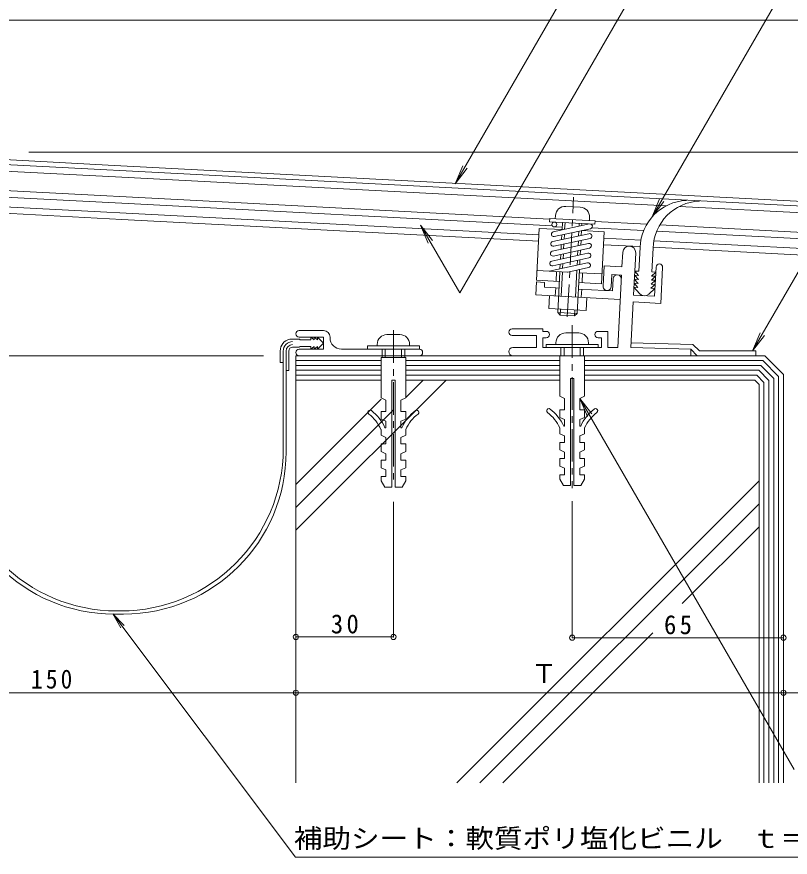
# Model space of a CAD drawing. Units: millimetres at full size, sheet at 1:2; details may follow other scales. Extents: x -795 to 795, y -545 to 504.
# Drawn here: x -287.6 to -49.7, y -459.9 to -201.2 of the extents above; entities that cross this region are included whole.
import ezdxf
from ezdxf.enums import TextEntityAlignment as Align

# ---------------------------------------------------------------- set-up
doc = ezdxf.new("R2010")
doc.units = ezdxf.units.MM
doc.header["$LTSCALE"] = 2
doc.header["$PDMODE"] = 32
doc.header["$PDSIZE"] = 1.6
doc.linetypes.add('CHAIN1', pattern=[8, 5, -1, 1, -1])
for name, color, linetype, lineweight in [('D-0', 3, 'Continuous', 9), ('D-1', 2, 'Continuous', 9), ('D-2', 4, 'Continuous', 9), ('D-3', 6, 'Continuous', 5), ('D-4', 7, 'Continuous', 9), ('D-5', 7, 'Continuous', 9)]:
    doc.layers.add(name, color=color, linetype=linetype, lineweight=lineweight)
doc.styles.add('ＭＳ ゴシック', font='')
doc.styles.get('ＭＳ ゴシック').set_extended_font_data('MS Gothic')

msp = doc.modelspace()

# ---------------------------------------------------------------- linework, layer by layer
at = {"layer": 'D-0'}
for p, q in [((-335.256, -242.85), (-259.524, -246.819)), ((-334.387, -244.397), (-222.499, -250.262)), ((-259.524, -246.819), (33.244, -262.163)), ((-222.499, -250.262), (30.756, -263.535))]:
    msp.add_line(p, q, dxfattribs=at)
at = {"layer": 'D-1'}
for p, q in [((-255.343, -250.543), (-325.807, -246.849)), ((-87.761, -259.326), (-255.343, -250.543)), ((-222.499, -258.272), (-326.125, -252.841)), ((-255.343, -258.554), (-326.23, -254.839)), ((-222.499, -263.279), (-326.387, -257.835)), ((-122.898, -265.495), (-255.343, -258.554)), ((-123.691, -263.451), (-222.499, -258.272)), ((-255.343, -263.561), (-328.484, -259.727)), ((-114.258, -259.765), (-118.752, -259.53)), ((20.085, -264.978), (-83.767, -259.535)), ((-126.972, -270.289), (-255.343, -263.561)), ((-126.971, -268.286), (-222.499, -263.279)), ((-123.735, -264.275), (-123.682, -263.277)), ((-121.905, -262.368), (-121.957, -263.367)), ((-111.419, -262.918), (-111.472, -263.917)), ((-126.868, -266.309), (-127.705, -282.287)), ((-119.877, -266.675), (-126.868, -266.309)), ((-109.754, -265.008), (-123.735, -264.275)), ((-111.433, -264.946), (-122.575, -267.366)), ((-119.841, -265.981), (-122.298, -265.853)), ((-111.115, -266.411), (-122.257, -268.831)), ((-119.883, -266.781), (-119.762, -264.483)), ((-119.072, -266.605), (-118.963, -264.525)), ((-114.616, -265.637), (-114.57, -264.756)), ((-113.806, -265.461), (-113.771, -264.798)), ((-94.768, -266.97), (-110.68, -266.136)), ((-93.797, -265.018), (-109.71, -264.184)), ((13.779, -270.656), (-89.803, -265.227)), ((-111.59, -267.941), (-122.732, -270.362)), ((-120.04, -269.777), (-119.964, -268.334)), ((-119.23, -269.601), (-119.154, -268.158)), ((-114.773, -268.633), (-114.697, -267.189)), ((-113.962, -268.457), (-113.887, -267.014)), ((-106.895, -267.356), (-113.797, -266.994)), ((-106.895, -267.356), (-107, -269.35)), ((13.675, -272.653), (-90.774, -267.179)), ((-111.747, -270.937), (-122.889, -273.357)), ((-111.272, -269.407), (-122.414, -271.827)), ((-120.197, -272.773), (-120.121, -271.329)), ((-119.387, -272.597), (-119.311, -271.153)), ((-114.93, -271.629), (-114.854, -270.185)), ((-114.119, -271.453), (-114.044, -270.009)), ((-95.638, -269.928), (-106.999, -269.333)), ((-95.871, -271.919), (-106.999, -271.335)), ((13.517, -275.649), (-91.644, -270.138)), ((-111.904, -273.933), (-123.046, -276.353)), ((-111.429, -272.403), (-122.571, -274.823)), ((-119.544, -275.593), (-119.468, -274.149)), ((-115.087, -274.624), (-115.011, -273.181)), ((-114.277, -274.449), (-114.201, -273.005)), ((-101.454, -278.172), (-101.218, -273.675)), ((-97.904, -286.867), (-97.223, -273.884)), ((13.413, -277.646), (-91.876, -272.128)), ((-111.586, -275.399), (-122.728, -277.819)), ((-120.354, -275.769), (-120.278, -274.325)), ((-115.244, -277.62), (-115.168, -276.177)), ((-114.433, -277.445), (-114.358, -276.001)), ((-118.201, -279.781), (-127.548, -279.291)), ((-112.061, -276.929), (-123.833, -279.486)), ((-120.511, -278.764), (-120.435, -277.321)), ((-119.701, -278.588), (-119.625, -277.145)), ((-111.743, -278.395), (-118.139, -279.784)), ((-115.758, -287.436), (-115.325, -279.173)), ((-115.221, -292.471), (-114.515, -278.997)), ((-107.273, -284.126), (-106.946, -277.884)), ((-101.454, -278.172), (-106.946, -277.884)), ((-91.415, -287.207), (-90.944, -278.219)), ((-89.526, -289.387), (-88.946, -278.324)), ((-121.713, -282.601), (-121.556, -279.605)), ((-121.213, -292.157), (-120.558, -279.674)), ((-120.152, -287.206), (-119.76, -279.716)), ((-107.575, -280.338), (-114.566, -279.972)), ((-113.724, -283.02), (-113.567, -280.024)), ((-104.777, -284.257), (-104.581, -280.512)), ((-101.585, -280.669), (-104.581, -280.512)), ((-104.343, -285.531), (-104.147, -281.786)), ((-101.585, -280.669), (-102.755, -303.008)), ((-127.732, -282.803), (-127.942, -286.798)), ((-125.236, -282.934), (-127.732, -282.803)), ((-120.715, -282.653), (-127.705, -282.287)), ((-125.236, -282.934), (-125.314, -284.432)), ((-121.819, -284.615), (-125.314, -284.432)), ((-101.977, -288.158), (-127.942, -286.798)), ((-123.697, -287.02), (-123.907, -291.015)), ((-121.95, -287.112), (-121.819, -284.615)), ((-120.82, -284.667), (-121.819, -284.615)), ((-106.847, -285.4), (-114.828, -284.981)), ((-113.961, -287.53), (-113.83, -285.034)), ((-104.343, -285.531), (-106.84, -285.4)), ((-91.415, -287.207), (-97.906, -286.867)), ((-112.213, -287.622), (-112.422, -291.617)), ((-98.013, -288.942), (-98.75, -303.007)), ((-89.526, -289.387), (-98.013, -288.942)), ((-112.422, -291.617), (-123.907, -291.015)), ((-120.455, -292.998), (-121.213, -292.157)), ((-115.221, -292.471), (-121.213, -292.157)), ((-120.361, -291.2), (-120.455, -292.998)), ((-115.967, -291.431), (-116.062, -293.228)), ((-116.062, -293.228), (-120.455, -292.998)), ((-116.062, -293.228), (-115.221, -292.471)), ((-125.757, -297.258), (-135.256, -297.258)), ((-125.757, -297.258), (-125.757, -298.008)), ((-193.257, -297.758), (-200.757, -297.758)), ((-193.257, -299.758), (-200.757, -299.758)), ((-193.257, -299.758), (-193.257, -303.508)), ((-191.257, -300.008), (-191.257, -299.758)), ((-173.757, -299.008), (-169.757, -299.008)), ((-127.756, -299.258), (-135.256, -299.258)), ((-125.757, -298.008), (-124.757, -298.008)), ((-125.757, -300.008), (-124.757, -300.008)), ((-125.757, -300.008), (-125.757, -303.008)), ((-118.757, -298.508), (-114.757, -298.508)), ((-108.756, -300.008), (-107.757, -300.008)), ((-107.757, -300.008), (-107.757, -303.008)), ((-163.757, -302.508), (-179.757, -302.508)), ((-179.757, -302.508), (-179.757, -303.508)), ((-176.757, -302.008), (-176.757, -302.508)), ((-166.757, -302.008), (-166.757, -302.508)), ((-163.757, -302.508), (-163.757, -303.508)), ((-108.756, -302.008), (-124.756, -302.008)), ((-124.756, -302.008), (-124.756, -303.008)), ((-121.757, -301.508), (-121.757, -302.008)), ((-111.757, -301.508), (-111.757, -302.008)), ((-108.756, -302.008), (-108.756, -303.008)), ((-79.618, -302.024), (-98.671, -301.509)), ((-79.618, -302.024), (-77.635, -304.008)), ((-200.757, -303.508), (-193.257, -303.508)), ((-187.757, -303.508), (-163.757, -303.508)), ((-175.257, -303.508), (-175.257, -306.008)), ((-174.257, -303.508), (-174.257, -306.008)), ((-169.256, -303.508), (-169.256, -306.008)), ((-168.257, -303.508), (-168.257, -306.008)), ((-107.757, -303.008), (-125.757, -303.008)), ((-120.256, -303.008), (-120.256, -305.508)), ((-119.256, -303.008), (-119.256, -305.508)), ((-114.256, -303.008), (-114.256, -305.508)), ((-113.256, -303.008), (-113.256, -305.508)), ((-105.756, -303.008), (-102.755, -303.008)), ((-80.256, -303.508), (-98.727, -303.008)), ((-80.256, -305.508), (-80.256, -303.508)), ((-80.256, -303.508), (-78.256, -305.508)), ((-163.757, -305.508), (-200.757, -305.508)), ((-175.557, -306.008), (-167.957, -306.008)), ((-175.557, -306.008), (-175.557, -318.508)), ((-167.957, -306.008), (-167.957, -318.508)), ((-120.556, -305.508), (-112.956, -305.508)), ((-120.556, -305.508), (-120.556, -318.008)), ((-112.956, -305.508), (-112.956, -318.008)), ((-172.29, -313.008), (-172.29, -346.008)), ((-172.29, -313.008), (-171.223, -313.008)), ((-171.223, -313.008), (-171.223, -346.008)), ((-117.29, -312.508), (-117.29, -345.508)), ((-117.29, -312.508), (-116.223, -312.508)), ((-116.223, -312.508), (-116.223, -345.508)), ((-119.09, -318.675), (-120.556, -318.008)), ((-114.423, -318.675), (-112.956, -318.008)), ((-174.09, -319.175), (-175.557, -318.508)), ((-174.09, -319.175), (-174.09, -322.675)), ((-169.423, -319.175), (-167.957, -318.508)), ((-169.423, -319.175), (-169.423, -322.675)), ((-119.09, -318.675), (-119.09, -322.175)), ((-114.423, -318.675), (-114.423, -322.175)), ((-175.557, -322.675), (-175.557, -325.008)), ((-175.557, -322.675), (-174.09, -322.675)), ((-167.957, -322.675), (-169.423, -322.675)), ((-167.957, -322.675), (-167.957, -325.008)), ((-120.556, -322.175), (-120.556, -324.508)), ((-120.556, -322.175), (-119.09, -322.175)), ((-112.956, -322.175), (-114.423, -322.175)), ((-112.956, -322.175), (-112.956, -324.508)), ((-174.09, -325.675), (-175.557, -325.008)), ((-174.09, -325.675), (-174.09, -327.675)), ((-169.423, -325.675), (-167.957, -325.008)), ((-169.423, -325.675), (-169.423, -327.675)), ((-119.09, -325.175), (-120.556, -324.508)), ((-119.09, -325.175), (-119.09, -327.175)), ((-114.423, -325.175), (-112.956, -324.508)), ((-114.423, -325.175), (-114.423, -327.175)), ((-175.557, -328.213), (-175.557, -330.008)), ((-174.377, -327.675), (-174.09, -327.675)), ((-169.137, -327.675), (-169.423, -327.675)), ((-167.957, -328.213), (-167.957, -330.008)), ((-120.556, -327.713), (-120.556, -329.508)), ((-119.376, -327.175), (-119.09, -327.175)), ((-114.136, -327.175), (-114.423, -327.175)), ((-112.956, -327.713), (-112.956, -329.508)), ((-174.09, -330.675), (-175.557, -330.008)), ((-174.09, -330.675), (-174.09, -332.675)), ((-169.423, -330.675), (-167.957, -330.008)), ((-169.423, -330.675), (-169.423, -332.675)), ((-119.09, -330.175), (-120.556, -329.508)), ((-119.09, -330.175), (-119.09, -332.175)), ((-114.423, -330.175), (-112.956, -329.508)), ((-114.423, -330.175), (-114.423, -332.175)), ((-175.557, -332.675), (-174.09, -332.675)), ((-175.557, -332.675), (-175.557, -335.008)), ((-167.957, -332.675), (-169.423, -332.675)), ((-167.957, -332.675), (-167.957, -335.008)), ((-120.556, -332.175), (-119.09, -332.175)), ((-120.556, -332.175), (-120.556, -334.508)), ((-112.956, -332.175), (-114.423, -332.175)), ((-112.956, -332.175), (-112.956, -334.508)), ((-174.09, -335.675), (-175.557, -335.008)), ((-174.09, -335.675), (-174.09, -337.675)), ((-169.423, -335.675), (-167.957, -335.008)), ((-169.423, -335.675), (-169.423, -337.675)), ((-119.09, -335.175), (-120.556, -334.508)), ((-119.09, -335.175), (-119.09, -337.175)), ((-114.423, -335.175), (-112.956, -334.508)), ((-114.423, -335.175), (-114.423, -337.175)), ((-175.557, -337.675), (-174.09, -337.675)), ((-175.557, -337.675), (-175.557, -340.008)), ((-167.957, -337.675), (-169.423, -337.675)), ((-167.957, -337.675), (-167.957, -340.008)), ((-120.556, -337.175), (-119.09, -337.175)), ((-120.556, -337.175), (-120.556, -339.508)), ((-112.956, -337.175), (-114.423, -337.175)), ((-112.956, -337.175), (-112.956, -339.508)), ((-174.09, -340.675), (-175.557, -340.008)), ((-174.09, -340.675), (-174.09, -342.675)), ((-169.423, -340.675), (-167.957, -340.008)), ((-169.423, -340.675), (-169.423, -342.675)), ((-119.09, -340.175), (-120.556, -339.508)), ((-119.09, -340.175), (-119.09, -342.175)), ((-114.423, -340.175), (-112.956, -339.508)), ((-114.423, -340.175), (-114.423, -342.175)), ((-175.557, -342.675), (-174.09, -342.675)), ((-175.557, -342.675), (-175.557, -344.008)), ((-174.423, -346.008), (-175.557, -344.008)), ((-169.09, -346.008), (-167.957, -344.008)), ((-120.556, -342.175), (-119.09, -342.175)), ((-120.556, -342.175), (-120.556, -343.508)), ((-119.423, -345.508), (-120.556, -343.508)), ((-114.09, -345.508), (-112.956, -343.508)), ((-174.423, -346.008), (-172.29, -346.008)), ((-171.223, -346.008), (-169.09, -346.008)), ((-119.423, -345.508), (-117.29, -345.508)), ((-116.223, -345.508), (-114.09, -345.508))]:
    msp.add_line(p, q, dxfattribs=at)
at = {"layer": 'D-1', "linetype": 'CHAIN1'}
for p, q in [((-118.259, -293.556), (-116.327, -256.678)), ((-116.756, -296.125), (-116.756, -346.258)), ((-171.757, -297.663), (-171.757, -345.508))]:
    msp.add_line(p, q, dxfattribs=at)
at = {"layer": 'D-1'}
for points in [[(-109.754, -265.008), (-109.701, -264.009), (-123.682, -263.277)], [(-107, -269.35), (-107.733, -283.334), (-114.723, -282.967)], [(-127.756, -299.258), (-127.756, -303.008), (-135.007, -303.008)], [(-108.756, -298.008), (-105.756, -298.008), (-105.756, -303.008)], [(-60.256, -305.508), (-60.256, -304.008), (-77.635, -304.008)], [(-169.423, -342.675), (-167.957, -342.675), (-167.957, -344.008)], [(-114.423, -342.175), (-112.956, -342.175), (-112.956, -343.508)]]:
    msp.add_lwpolyline(points, dxfattribs=at)
msp.add_circle((-122.259, -265.103), 0.75, dxfattribs=at)
for centre, radius, start, end in [((-118.909, -262.526), 3, 87.00082, 177.00084), ((-114.415, -262.761), 3, 357.00084, 87.00084), ((-111.274, -265.678), 0.75, 282.25127, 102.25867), ((-122.416, -268.098), 0.75, 102.25127, 282.25867), ((-111.431, -268.674), 0.75, 282.25867, 102.25127), ((-122.573, -271.094), 0.75, 102.25865, 282.25127), ((-111.588, -271.67), 0.75, 282.25127, 102.25867), ((-122.73, -274.09), 0.75, 102.25494, 282.25496), ((-111.745, -274.666), 0.75, 282.25496, 102.25496), ((-99.221, -273.78), 2, 357.00079, 176.99785), ((-122.887, -277.086), 0.75, 102.25865, 282.25127), ((-111.902, -277.662), 0.75, 282.25496, 102.25496), ((-89.945, -278.271), 1, 357.00079, 177.00079), ((-102.898, -281.852), 1.25, 357.00089, 177.00089), ((-106.025, -284.191), 1.25, 177.00082, 357.00089), ((-135.256, -298.258), 1, 90, 270), ((-200.757, -298.758), 1, 90, 270), ((-193.257, -299.758), 2, 0, 90), ((-187.757, -300.008), 3.5, 180, 270), ((-173.757, -302.008), 3, 90, 180), ((-169.757, -302.008), 3, 0, 90), ((-124.757, -299.008), 1, 270, 90), ((-118.757, -301.508), 3, 90, 180), ((-114.757, -301.508), 3, 0, 90), ((-108.756, -299.008), 1, 90, 270), ((-200.757, -304.508), 1, 90, 270), ((-163.757, -304.508), 1, 270, 90), ((-135.007, -304.258), 1.25, 90, 270), ((-178.941, -322.948), 0.667, 52.92964, 232.92992), ((-186.576, -333.055), 13.333, 23.79747, 52.92982), ((-156.937, -333.055), 13.333, 127.07018, 156.20253), ((-164.572, -322.948), 0.667, 307.07008, 127.07036), ((-123.941, -322.448), 0.667, 52.92964, 232.92992), ((-131.576, -332.555), 12, 23.79747, 52.92982), ((-131.576, -332.555), 13.333, 23.79747, 52.92982), ((-101.937, -332.555), 13.333, 127.07018, 156.20253), ((-101.937, -332.555), 12, 127.07018, 156.20253), ((-109.572, -322.448), 0.667, 307.07008, 127.07036), ((-186.576, -333.055), 12, 23.79747, 52.92982), ((-156.937, -333.055), 12, 127.07018, 156.20253)]:
    msp.add_arc(centre, radius, start, end, dxfattribs=at)
at = {"layer": 'D-2'}
for p, q in [((-96.269, -279.52), (-95.885, -272.189)), ((-92.275, -279.73), (-91.891, -272.399)), ((-97.648, -281.952), (-96.4, -282.017)), ((-96.465, -283.265), (-97.648, -281.952)), ((-97.583, -280.703), (-96.334, -280.769)), ((-96.4, -282.017), (-97.583, -280.703)), ((-97.517, -279.455), (-96.269, -279.52)), ((-96.334, -280.769), (-97.517, -279.455)), ((-92.406, -282.226), (-91.092, -281.044)), ((-92.34, -280.978), (-91.026, -279.795)), ((-91.092, -281.044), (-92.34, -280.978)), ((-91.026, -279.795), (-92.275, -279.73)), ((-96.042, -286.378), (-97.779, -284.448)), ((-96.531, -284.514), (-97.779, -284.448)), ((-97.714, -283.2), (-96.465, -283.265)), ((-96.531, -284.514), (-97.714, -283.2)), ((-92.536, -284.723), (-91.223, -283.54)), ((-92.471, -283.475), (-91.157, -282.292)), ((-91.223, -283.54), (-92.471, -283.475)), ((-91.157, -282.292), (-92.406, -282.226)), ((-93.217, -286.526), (-91.288, -284.788)), ((-92.536, -284.723), (-91.288, -284.789)), ((-197.132, -299.758), (-197.132, -300.638)), ((-196.131, -300.638), (-197.132, -299.758)), ((-196.131, -299.758), (-196.131, -300.638)), ((-195.132, -300.638), (-196.131, -299.758)), ((-195.132, -299.758), (-193.257, -301.633)), ((-195.132, -299.758), (-195.132, -300.638)), ((-200.757, -300.388), (-203.641, -300.388)), ((-197.132, -300.638), (-200.507, -300.638)), ((-197.132, -302.628), (-200.507, -302.628)), ((-197.132, -303.508), (-197.132, -302.628)), ((-196.131, -302.628), (-197.132, -303.508)), ((-196.131, -303.508), (-196.131, -302.628)), ((-195.132, -302.628), (-196.131, -303.508)), ((-193.257, -301.633), (-195.132, -303.508)), ((-195.132, -303.508), (-195.132, -302.628)), ((-206.556, -304.083), (-206.556, -307.603)), ((-205.656, -334.082), (-205.656, -304.083)), ((-204.757, -304.083), (-204.757, -325.498)), ((-203.957, -310.083), (-203.957, -304.083)), ((-200.757, -302.883), (-202.757, -302.883)), ((-205.656, -307.603), (-206.556, -307.603)), ((-203.957, -310.083), (-204.757, -310.083)), ((-204.756, -335.042), (-204.756, -325.498)), ((-254.756, -385.042), (-257.729, -385.042)), ((-255.656, -384.082), (-256.832, -384.082))]:
    msp.add_line(p, q, dxfattribs=at)
for centre, radius, start, end in [((-80.889, -272.659), 15, 92.84436, 178.20569), ((-76.895, -272.869), 15, 92.84273, 178.20567), ((-94.556, -285.039), 2, 221.99937, 311.99937), ((-202.757, -304.083), 3.8, 103.46919, 180), ((-202.757, -304.083), 2.9, 90, 180), ((-202.757, -304.083), 2, 90, 180), ((-200.757, -300.638), 0.25, 0, 90), ((-200.757, -302.628), 0.25, 270, 0), ((-202.757, -304.083), 1.2, 90, 180), ((-257.729, -335.042), 50, 180, 270), ((-256.832, -334.082), 50, 180, 270), ((-255.656, -334.082), 50, 270, 0), ((-254.756, -335.042), 50, 270, 0)]:
    msp.add_arc(centre, radius, start, end, dxfattribs=at)
at = {"layer": 'D-3'}
for p, q in [((-201.757, -305.508), (-201.757, -437.015)), ((-171.757, -305.508), (-201.757, -305.508)), ((-57.506, -305.508), (-201.757, -305.508)), ((-175.557, -307.008), (-201.757, -307.008)), ((-120.757, -307.008), (-167.957, -307.008)), ((-58.128, -307.008), (-112.756, -307.008)), ((-58.128, -307.008), (-53.257, -311.879)), ((-57.506, -305.508), (-51.756, -311.258)), ((-175.557, -308.508), (-201.757, -308.508)), ((-175.557, -310.008), (-201.757, -310.008)), ((-120.757, -308.508), (-167.957, -308.508)), ((-120.757, -310.008), (-167.957, -310.008)), ((-58.749, -308.508), (-112.756, -308.508)), ((-59.37, -310.008), (-112.756, -310.008)), ((-175.557, -311.508), (-201.757, -311.508)), ((-201.757, -359.258), (-155.506, -313.008)), ((-175.557, -313.008), (-201.757, -313.008)), ((-120.757, -311.508), (-167.957, -311.508)), ((-120.757, -313.008), (-167.957, -313.008)), ((-167.957, -318.387), (-162.577, -313.008)), ((-59.992, -311.508), (-112.756, -311.508)), ((-60.613, -313.008), (-112.756, -313.008)), ((-60.613, -313.008), (-59.256, -314.364)), ((-53.257, -311.879), (-53.257, -437.015)), ((-51.756, -311.258), (-51.756, -437.015)), ((-59.256, -314.364), (-59.256, -437.015)), ((-201.757, -345.116), (-175.557, -318.916)), ((-201.757, -352.187), (-171.757, -322.187)), ((-152.235, -437.016), (-59.256, -344.037)), ((-145.164, -437.016), (-59.256, -351.108)), ((-82.898, -381.822), (-59.256, -358.179)), ((-138.093, -437.016), (-91.928, -390.851))]:
    msp.add_line(p, q, dxfattribs=at)
for points in [[(-59.37, -310.008), (-56.256, -313.121), (-56.256, -437.015)], [(-58.749, -308.508), (-54.757, -312.5), (-54.757, -437.015)], [(-59.992, -311.508), (-57.756, -313.743), (-57.756, -437.015)]]:
    msp.add_lwpolyline(points, dxfattribs=at)
at = {"layer": 'D-4'}
for p, q in [((-336.756, -202.178), (33.244, -202.178)), ((101.871, -242.85), (-283.899, -242.85)), ((-395.974, -305.508), (-211.757, -305.508)), ((-171.757, -392.085), (-171.757, -350.451)), ((-116.757, -392.323), (-116.757, -350.306)), ((-201.757, -392.085), (-171.757, -392.085)), ((-51.756, -392.323), (-116.757, -392.323)), ((-51.756, -392.323), (-51.756, -392.923)), ((-351.756, -409.265), (-201.757, -409.265)), ((-201.757, -409.265), (-201.757, -409.865)), ((-201.757, -409.265), (-51.756, -409.265)), ((-51.756, -409.265), (33.244, -409.265)), ((-51.756, -409.265), (-51.756, -409.865))]:
    msp.add_line(p, q, dxfattribs=at)
for p in [(-201.757, -392.085), (-171.757, -392.085), (-116.757, -392.323), (-51.756, -392.323), (-201.757, -409.265), (-51.756, -409.265)]:
    msp.add_point(p, dxfattribs=at)
at = {"layer": 'D-5'}
for p, q in [((-152.739, -252.574), (-43.794, -63.875)), ((-151.329, -286.157), (-35.206, -85.025)), ((-92.17, -262.774), (-1.339, -105.448)), ((-61.247, -304.008), (40.992, -126.923)), ((-152.739, -252.574), (-150.443, -247.031)), ((-152.739, -252.574), (-149.087, -247.814)), ((-92.17, -262.774), (-89.874, -257.23)), ((-92.17, -262.774), (-88.518, -258.013)), ((-163.381, -265.282), (-161.085, -270.826)), ((-61.247, -304.008), (-58.951, -298.464)), ((-61.247, -304.008), (-57.595, -299.247)), ((-114.371, -318.645), (-48.425, -432.867)), ((-114.371, -318.645), (-110.719, -323.405)), ((-114.371, -318.645), (-112.075, -324.188)), ((-258.071, -384.95), (-254.588, -388.538)), ((-258.071, -384.95), (-255.636, -389.317)), ((-258.071, -384.95), (-201.921, -459.888)), ((-15.442, -459.888), (-201.921, -459.888))]:
    msp.add_line(p, q, dxfattribs=at)
msp.add_lwpolyline([(-151.329, -286.157), (-163.381, -265.282), (-159.729, -270.042)], dxfattribs=at)

# ---------------------------------------------------------------- texts
at = {"layer": 'D-4', "color": 2, "style": 'ＭＳ ゴシック'}
msp.add_text('Ｔ', height=5.865, dxfattribs=at).set_placement((-129.397, -408.065), align=Align.BOTTOM_LEFT)
at = {"layer": 'D-4', "color": 2, "char_height": 5.865, "attachment_point": 7, "style": 'ＭＳ ゴシック'}
for s, insert in [('\\T1.27;\\W0.95;30', (-191.007, -391.085)), ('\\T1.27;\\W0.95;65', (-88.507, -391.323)), ('\\T1.27;\\W0.9;150', (-283.257, -408.065))]:
    msp.add_mtext(s, dxfattribs=dict(at, insert=insert))
at = {"layer": 'D-5', "color": 2, "style": 'ＭＳ ゴシック', "width": 1.1}
msp.add_text('補助シート：軟質ポリ塩化ビニル\u3000ｔ＝０．９', height=5.865, dxfattribs=at).set_placement((-202.413, -458.772), align=Align.BOTTOM_LEFT)

doc.saveas('drawing.dxf')
